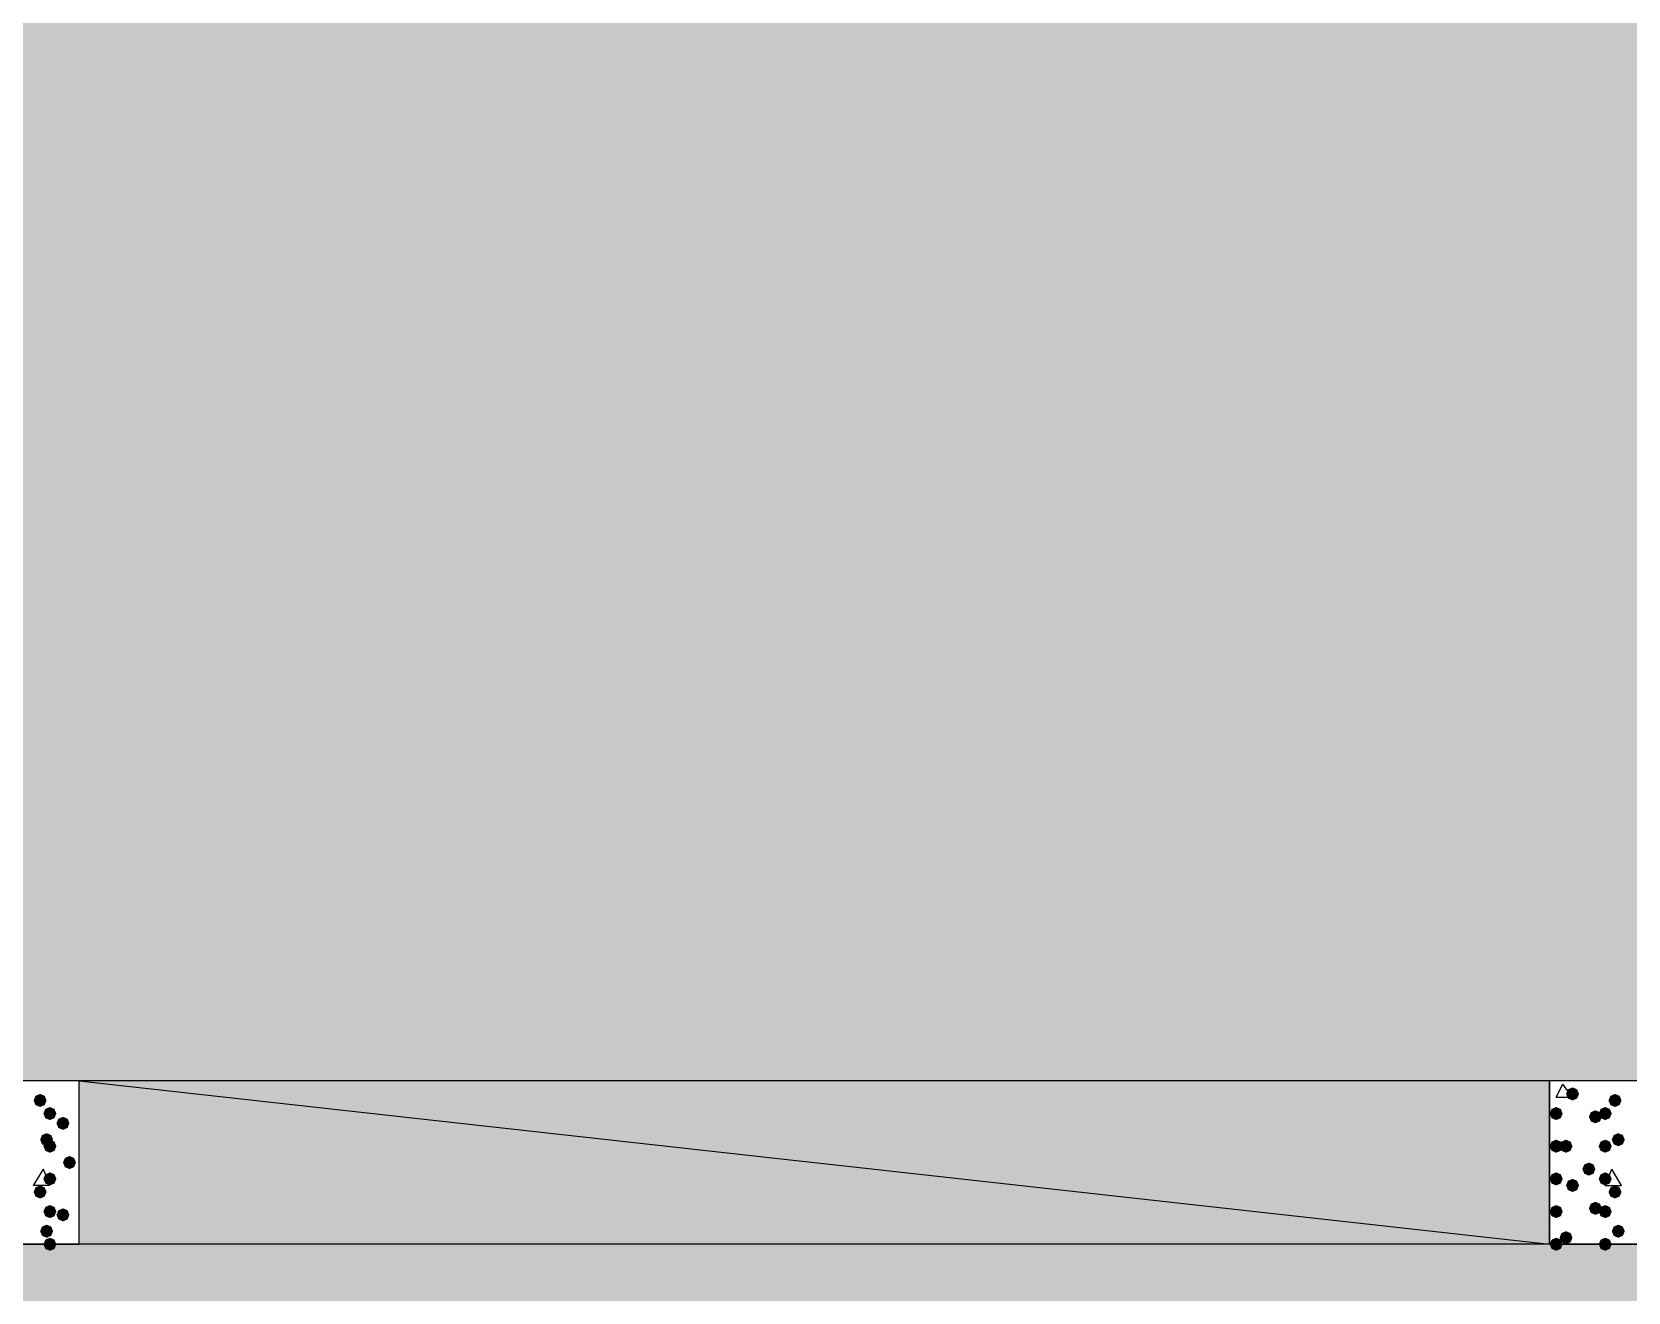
# Model space of a CAD drawing. Header units: millimetres. Extents: x 0 to 420, y 0 to 297.
# Drawn here: x 238.7 to 259.38, y 105.13 to 121.45 of the extents above; entities that cross this region are included whole.
import ezdxf

# ---------------------------------------------------------------- set-up
doc = ezdxf.new("R2010")
doc.units = ezdxf.units.MM
doc.layers.get('0').update_dxf_attribs({"linetype": 'CONTINUOUS'})

msp = doc.modelspace()

# ---------------------------------------------------------------- hatches: boundary and pattern name
at = {"true_color": 0x000008}
h = msp.add_hatch(color=0, dxfattribs=at)
h.paths.add_polyline_path([(379.518333, 126.915333), (218.101333, 126.915333), (379.518333, 107.865333)], flags=0)
h.paths.add_polyline_path([(218.101333, 126.915333), (379.518333, 107.865333), (218.101333, 107.865333)], flags=0)
h = msp.add_hatch(color=0, dxfattribs=at)
h.paths.add_polyline_path([(258.360333, 107.865333), (239.310333, 107.865333), (258.360333, 105.748667)], flags=0)
h.paths.add_polyline_path([(239.310333, 107.865333), (258.360333, 105.748667), (239.310333, 105.748667)], flags=0)
at = {"true_color": 0x000007}
for points in [[(258.741333, 107.696), (258.716462, 107.636204), (258.656667, 107.611333), (258.596871, 107.636204), (258.572, 107.696), (258.596871, 107.755796), (258.656667, 107.780667), (258.716462, 107.755796)], [(238.887, 107.611333), (238.862129, 107.551537), (238.802333, 107.526667), (238.742538, 107.551537), (238.717667, 107.611333), (238.742537, 107.671129), (238.802333, 107.696), (238.862129, 107.671129)], [(259.291667, 107.611333), (259.266796, 107.551537), (259.207, 107.526667), (259.147204, 107.551537), (259.122333, 107.611333), (259.147204, 107.671129), (259.207, 107.696), (259.266796, 107.671129)], [(239.014, 107.442), (238.989129, 107.382204), (238.929333, 107.357333), (238.869538, 107.382204), (238.844667, 107.442), (238.869537, 107.501796), (238.929333, 107.526667), (238.989129, 107.501796)], [(239.183333, 107.315), (239.158462, 107.255204), (239.098667, 107.230333), (239.038871, 107.255204), (239.014, 107.315), (239.038871, 107.374796), (239.098667, 107.399667), (239.158462, 107.374796)], [(258.529667, 107.442), (258.504796, 107.382204), (258.445, 107.357333), (258.385204, 107.382204), (258.360333, 107.442), (258.385204, 107.501796), (258.445, 107.526667), (258.504796, 107.501796)], [(259.037667, 107.399667), (259.012796, 107.339871), (258.953, 107.315), (258.893204, 107.339871), (258.868333, 107.399667), (258.893204, 107.459462), (258.953, 107.484333), (259.012796, 107.459463)], [(259.164667, 107.442), (259.139796, 107.382204), (259.08, 107.357333), (259.020204, 107.382204), (258.995333, 107.442), (259.020204, 107.501796), (259.08, 107.526667), (259.139796, 107.501796)], [(238.971667, 107.103333), (238.946796, 107.043538), (238.887, 107.018667), (238.827204, 107.043538), (238.802333, 107.103333), (238.827204, 107.163129), (238.887, 107.188), (238.946796, 107.163129)], [(259.334, 107.103333), (259.309129, 107.043538), (259.249333, 107.018667), (259.189538, 107.043538), (259.164667, 107.103333), (259.189537, 107.163129), (259.249333, 107.188), (259.309129, 107.163129)], [(239.014, 107.018667), (238.989129, 106.958871), (238.929333, 106.934), (238.869538, 106.958871), (238.844667, 107.018667), (238.869537, 107.078462), (238.929333, 107.103333), (238.989129, 107.078463)], [(258.529667, 107.018667), (258.504796, 106.958871), (258.445, 106.934), (258.385204, 106.958871), (258.360333, 107.018667), (258.385204, 107.078462), (258.445, 107.103333), (258.504796, 107.078463)], [(258.656667, 107.018667), (258.631796, 106.958871), (258.572, 106.934), (258.512204, 106.958871), (258.487333, 107.018667), (258.512204, 107.078462), (258.572, 107.103333), (258.631796, 107.078463)], [(259.164667, 107.018667), (259.139796, 106.958871), (259.08, 106.934), (259.020204, 106.958871), (258.995333, 107.018667), (259.020204, 107.078462), (259.08, 107.103333), (259.139796, 107.078463)], [(239.268, 106.807), (239.243129, 106.747204), (239.183333, 106.722333), (239.123538, 106.747204), (239.098667, 106.807), (239.123537, 106.866796), (239.183333, 106.891667), (239.243129, 106.866796)], [(258.953, 106.722333), (258.928129, 106.662537), (258.868333, 106.637667), (258.808538, 106.662537), (258.783667, 106.722333), (258.808537, 106.782129), (258.868333, 106.807), (258.928129, 106.782129)], [(238.887, 106.426), (238.862129, 106.366204), (238.802333, 106.341333), (238.742538, 106.366204), (238.717667, 106.426), (238.742537, 106.485796), (238.802333, 106.510667), (238.862129, 106.485796)], [(239.014, 106.595333), (238.989129, 106.535538), (238.929333, 106.510667), (238.869538, 106.535538), (238.844667, 106.595333), (238.869537, 106.655129), (238.929333, 106.68), (238.989129, 106.655129)], [(258.529667, 106.595333), (258.504796, 106.535538), (258.445, 106.510667), (258.385204, 106.535538), (258.360333, 106.595333), (258.385204, 106.655129), (258.445, 106.68), (258.504796, 106.655129)], [(258.741333, 106.510667), (258.716462, 106.450871), (258.656667, 106.426), (258.596871, 106.450871), (258.572, 106.510667), (258.596871, 106.570462), (258.656667, 106.595333), (258.716462, 106.570463)], [(259.164667, 106.595333), (259.139796, 106.535538), (259.08, 106.510667), (259.020204, 106.535538), (258.995333, 106.595333), (259.020204, 106.655129), (259.08, 106.68), (259.139796, 106.655129)], [(259.291667, 106.426), (259.266796, 106.366204), (259.207, 106.341333), (259.147204, 106.366204), (259.122333, 106.426), (259.147204, 106.485796), (259.207, 106.510667), (259.266796, 106.485796)], [(259.037667, 106.214333), (259.012796, 106.154537), (258.953, 106.129667), (258.893204, 106.154537), (258.868333, 106.214333), (258.893204, 106.274129), (258.953, 106.299), (259.012796, 106.274129)], [(239.014, 106.172), (238.989129, 106.112204), (238.929333, 106.087333), (238.869538, 106.112204), (238.844667, 106.172), (238.869537, 106.231796), (238.929333, 106.256667), (238.989129, 106.231796)], [(239.183333, 106.129667), (239.158462, 106.069871), (239.098667, 106.045), (239.038871, 106.069871), (239.014, 106.129667), (239.038871, 106.189462), (239.098667, 106.214333), (239.158462, 106.189463)], [(258.529667, 106.172), (258.504796, 106.112204), (258.445, 106.087333), (258.385204, 106.112204), (258.360333, 106.172), (258.385204, 106.231796), (258.445, 106.256667), (258.504796, 106.231796)], [(259.164667, 106.172), (259.139796, 106.112204), (259.08, 106.087333), (259.020204, 106.112204), (258.995333, 106.172), (259.020204, 106.231796), (259.08, 106.256667), (259.139796, 106.231796)], [(238.971667, 105.918), (238.946796, 105.858204), (238.887, 105.833333), (238.827204, 105.858204), (238.802333, 105.918), (238.827204, 105.977796), (238.887, 106.002667), (238.946796, 105.977796)], [(258.656667, 105.833333), (258.631796, 105.773538), (258.572, 105.748667), (258.512204, 105.773538), (258.487333, 105.833333), (258.512204, 105.893129), (258.572, 105.918), (258.631796, 105.893129)], [(259.334, 105.918), (259.309129, 105.858204), (259.249333, 105.833333), (259.189538, 105.858204), (259.164667, 105.918), (259.189537, 105.977796), (259.249333, 106.002667), (259.309129, 105.977796)], [(239.014, 105.748667), (238.989129, 105.688871), (238.929333, 105.664), (238.869538, 105.688871), (238.844667, 105.748667), (238.869537, 105.808462), (238.929333, 105.833333), (238.989129, 105.808463)], [(258.529667, 105.748667), (258.504796, 105.688871), (258.445, 105.664), (258.385204, 105.688871), (258.360333, 105.748667), (258.385204, 105.808462), (258.445, 105.833333), (258.504796, 105.808463)], [(259.164667, 105.748667), (259.139796, 105.688871), (259.08, 105.664), (259.020204, 105.688871), (258.995333, 105.748667), (259.020204, 105.808462), (259.08, 105.833333), (259.139796, 105.808463)]]:
    msp.add_hatch(color=0, dxfattribs=at).paths.add_polyline_path(points, flags=0)
at = {"true_color": 0x000008}
h = msp.add_hatch(color=0, dxfattribs=at)
h.paths.add_polyline_path([(379.518333, 105.748667), (33.401, 105.748667), (379.518333, 86.656333)], flags=0)
h.paths.add_polyline_path([(33.401, 105.748667), (379.518333, 86.656333), (33.401, 86.656333)], flags=0)

# ---------------------------------------------------------------- linework, layer by layer
at = {"color": 0, "true_color": 0x000008}
for points in [[(218.101333, 126.915333), (379.518333, 107.865333), (218.101333, 107.865333)], [(258.360333, 107.865333), (239.310333, 107.865333), (258.360333, 105.748667)], [(239.310333, 107.865333), (258.360333, 105.748667), (239.310333, 105.748667)], [(379.518333, 105.748667), (33.401, 105.748667), (379.518333, 86.656333)]]:
    msp.add_lwpolyline(points, close=True, dxfattribs=at)
at = {"color": 0, "true_color": 0x000007}
for points in [[(237.193667, 107.865333), (237.193667, 105.748667), (239.310333, 105.748667), (239.310333, 107.865333)], [(258.360333, 107.865333), (258.360333, 105.748667), (260.477, 105.748667), (260.477, 107.865333)]]:
    msp.add_lwpolyline(points, close=True, dxfattribs=at)
for points in [[(258.445, 107.653667), (258.529667, 107.823)], [(258.656667, 107.653667), (258.529667, 107.823)], [(258.445, 107.653667), (258.656667, 107.653667)], [(238.929333, 106.510667), (238.717667, 106.510667), (238.844667, 106.722333)], [(238.929333, 106.510667), (238.844667, 106.722333)], [(259.08, 106.510667), (259.164667, 106.722333)], [(259.291667, 106.510667), (259.164667, 106.722333)], [(259.08, 106.510667), (259.291667, 106.510667)]]:
    msp.add_lwpolyline(points, dxfattribs=at)

doc.saveas('drawing.dxf')
